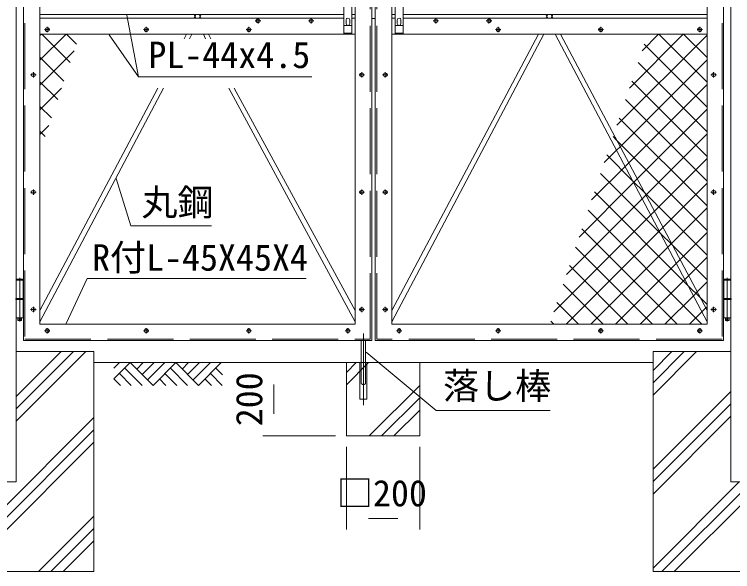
# Model space of a CAD drawing. Units: millimetres, scale not verified. Extents: x -6300 to 6300, y -4455 to 4455.
# Drawn here: x 1446 to 3405, y -967 to 553 of the extents above; entities that cross this region are included whole.
import ezdxf
from ezdxf.enums import TextEntityAlignment as Align

# ---------------------------------------------------------------- set-up
doc = ezdxf.new("R2010")
doc.units = ezdxf.units.MM
doc.header["$LTSCALE"] = 30
doc.linetypes.add('DASHED', pattern=[7.5, 6, -1.5])
doc.linetypes.add('USER1', pattern=[50.8, 31.75, -6.35, 6.35, -6.35])
for name, color, linetype, lineweight in [('0-2_D-STR3', 3, 'Continuous', 13), ('0-3_D-STR-DIM', 7, 'Continuous', 9), ('0-4_D-STR1', 1, 'Continuous', 18), ('0-5_D-STR4', 7, 'Continuous', 9), ('0-7_D-BMK', 2, 'USER1', 13), ('0-8_D-DCR-HCH', 7, 'Continuous', 9), ('0-9_D-STR-TXT', 7, 'Continuous', 9)]:
    doc.layers.add(name, color=color, linetype=linetype, lineweight=lineweight)
doc.styles.add('ＭＳ ゴシック', font='')
doc.styles.get('ＭＳ ゴシック').set_extended_font_data('MS Gothic')

msp = doc.modelspace()

# ---------------------------------------------------------------- linework, layer by layer
at = {"layer": '0-2_D-STR3'}
for p, q in [((2344.37, 597.41), (2344.37, 499.41)), ((2366.37, 597.41), (2366.37, 499.41)), ((2484.37, 597.41), (2484.37, 499.41)), ((2506.37, 597.41), (2506.37, 499.41)), ((1935.85, 543.41), (1940.54, 553.41)), ((1940.54, 543.41), (1935.85, 553.41)), ((1950.21, 543.41), (1954.89, 553.41)), ((1954.89, 543.41), (1950.21, 553.41)), ((2895.85, 543.41), (2900.54, 553.41)), ((2900.54, 543.41), (2895.85, 553.41)), ((2910.21, 543.41), (2914.89, 553.41)), ((2914.89, 543.41), (2910.21, 553.41)), ((2350.37, 528.41), (2350.37, 538.41)), ((2360.37, 528.41), (2360.37, 538.41)), ((2420.37, 541.91), (2430.37, 541.91)), ((2490.37, 528.41), (2490.37, 538.41)), ((2500.37, 528.41), (2500.37, 538.41)), ((1515.37, 495.46), (1519.32, 499.41)), ((1515.37, 428.11), (1586.67, 499.41)), ((1597.87, 421.77), (1520.23, 499.41)), ((1614.88, 472.11), (1587.58, 499.41)), ((1908.77, 487.1), (1915.3, 499.41)), ((1923.16, 487.1), (1929.66, 499.41)), ((1966.91, 487.1), (1961.15, 499.41)), ((1981.27, 487.1), (1975.5, 499.41)), ((2475.37, -254.21), (2875.3, 499.41)), ((2475.37, -284.86), (2889.66, 499.41)), ((3335.37, -284.86), (2921.09, 499.41)), ((3335.37, -254.21), (2935.44, 499.41)), ((3089.21, 250.8), (3335.37, 496.96)), ((3123.61, 352.55), (3270.47, 499.41)), ((3158.01, 454.3), (3203.11, 499.41)), ((3335.37, 368.06), (3204.03, 499.41)), ((3335.37, 435.42), (3271.38, 499.41)), ((3335.37, 300.71), (3164.01, 472.07)), ((1515.37, 360.76), (1608.84, 454.23)), ((1580.85, 371.44), (1515.37, 436.91)), ((3098.29, 192.53), (3335.37, 429.61)), ((3335.37, 233.36), (3147, 421.73)), ((1563.83, 321.1), (1515.37, 369.56)), ((3121.64, 148.53), (3335.37, 362.26)), ((3335.37, 166.01), (3129.98, 371.4)), ((1515.37, -254.21), (1837.38, 352.58)), ((1515.37, -284.86), (1852.09, 352.58)), ((1515.37, 293.41), (1574.44, 352.48)), ((2375.37, -284.86), (2031.08, 352.58)), ((2375.37, -254.21), (2045.5, 352.58)), ((3335.37, 98.66), (3112.96, 321.07)), ((1546.82, 270.77), (1515.37, 302.21)), ((3144.99, 104.53), (3335.37, 294.91)), ((3335.37, 31.3), (3095.95, 270.73)), ((1515.37, 226.06), (1540.04, 250.72)), ((1529.8, 220.43), (1515.37, 234.86)), ((3168.34, 60.53), (3335.37, 227.56)), ((3054.81, 149.05), (3088.41, 182.65)), ((3088.41, 182.65), (3098.29, 192.53)), ((3132.18, 99.79), (3061.91, 170.06)), ((3191.7, 16.53), (3335.37, 160.2)), ((3020.41, 47.29), (3111.69, 138.58)), ((3111.69, 138.58), (3121.64, 148.53)), ((3207.6, -42.98), (3044.89, 119.73)), ((3164.84, 67.13), (3132.18, 99.79)), ((3134.97, 94.51), (3144.99, 104.53)), ((2986.01, -54.46), (3134.97, 94.51)), ((3215.05, -27.47), (3335.37, 92.85)), ((3283.02, -185.75), (3027.88, 69.39)), ((3158.25, 50.44), (3168.34, 60.53)), ((3335.37, -103.4), (3164.84, 67.13)), ((2951.6, -156.21), (3158.25, 50.44)), ((3238.4, -71.48), (3335.37, 25.5)), ((2917.2, -257.96), (3181.53, 6.37)), ((3321.51, -291.59), (3010.86, 19.06)), ((3181.53, 6.37), (3191.7, 16.53)), ((2950.93, -291.59), (3204.81, -37.71)), ((3254.16, -291.59), (2993.84, -31.28)), ((3204.81, -37.71), (3215.05, -27.47)), ((3241, -76.38), (3207.6, -42.98)), ((3261.75, -115.48), (3335.37, -41.85)), ((3228.09, -81.78), (3238.4, -71.48)), ((3335.37, -170.75), (3241, -76.38)), ((3186.8, -291.59), (2976.83, -81.61)), ((3018.28, -291.59), (3228.09, -81.78)), ((3251.38, -125.85), (3261.75, -115.48)), ((3285.1, -159.48), (3335.37, -109.2)), ((3119.45, -291.59), (2959.81, -131.95)), ((3085.63, -291.59), (3251.38, -125.85)), ((1450.67, -171.59), (1470.07, -171.59)), ((1450.67, -171.59), (1450.67, -221.59)), ((1451.87, -168.59), (1450.87, -169.59)), ((1450.87, -169.59), (1450.87, -171.59)), ((1469.87, -169.59), (1450.87, -169.59)), ((1451.87, -168.59), (1468.87, -168.59)), ((1469.87, -169.59), (1468.87, -168.59)), ((1469.87, -169.59), (1469.87, -171.59)), ((1470.07, -171.59), (1470.07, -221.59)), ((3152.98, -291.59), (3274.66, -169.92)), ((3274.66, -169.92), (3285.1, -159.48)), ((3400.07, -171.59), (3380.67, -171.59)), ((3380.67, -171.59), (3380.67, -221.59)), ((3380.87, -169.59), (3381.87, -168.59)), ((3380.87, -169.59), (3380.87, -171.59)), ((3380.87, -169.59), (3399.87, -169.59)), ((3398.87, -168.59), (3381.87, -168.59)), ((3398.87, -168.59), (3399.87, -169.59)), ((3399.87, -169.59), (3399.87, -171.59)), ((3400.07, -171.59), (3400.07, -221.59)), ((3052.1, -291.59), (2942.79, -182.28)), ((3317.15, -219.89), (3283.02, -185.75)), ((3308.45, -203.48), (3335.37, -176.56)), ((3220.34, -291.59), (3297.94, -213.99)), ((3297.94, -213.99), (3308.45, -203.48)), ((1449.87, -221.59), (1470.87, -221.59)), ((1449.87, -221.59), (1449.87, -224.59)), ((1449.87, -224.59), (1470.87, -224.59)), ((1450.67, -224.59), (1450.67, -274.59)), ((1470.07, -224.59), (1470.07, -274.59)), ((1470.87, -221.59), (1470.87, -224.59)), ((2984.75, -291.59), (2925.77, -232.62)), ((3335.37, -238.1), (3317.15, -219.89)), ((3400.87, -221.59), (3379.87, -221.59)), ((3379.87, -221.59), (3379.87, -224.59)), ((3400.87, -224.59), (3379.87, -224.59)), ((3380.67, -224.59), (3380.67, -274.59)), ((3400.07, -224.59), (3400.07, -274.59)), ((3400.87, -221.59), (3400.87, -224.59)), ((3321.22, -258.06), (3331.8, -247.48)), ((3331.8, -247.48), (3335.37, -243.91)), ((3287.69, -291.59), (3321.22, -258.06)), ((1450.67, -274.59), (1470.07, -274.59)), ((1455.37, -274.59), (1455.37, -280.59)), ((1456.37, -281.59), (1464.37, -281.59)), ((1464.37, -281.59), (1465.37, -280.59)), ((1465.37, -274.59), (1465.37, -280.59)), ((2917.4, -291.59), (2908.76, -282.95)), ((3400.07, -274.59), (3380.67, -274.59)), ((3385.37, -274.59), (3385.37, -280.59)), ((3386.37, -281.59), (3385.37, -280.59)), ((3394.37, -281.59), (3386.37, -281.59)), ((3395.37, -274.59), (3395.37, -280.59)), ((2391.87, -396.59), (2391.87, -336.59)), ((2403.87, -396.59), (2403.87, -336.59)), ((2388.32, -496.59), (2388.32, -396.59)), ((2407.42, -496.59), (2407.42, -396.59)), ((2388.32, -496.59), (2407.42, -496.59))]:
    msp.add_line(p, q, dxfattribs=at)
at = {"layer": '0-2_D-STR3', "linetype": 'DASHED'}
for p, q in [((2344.37, 523.41), (2366.37, 523.41)), ((2484.37, 523.41), (2506.37, 523.41)), ((2366.37, 502.41), (2344.37, 502.41)), ((2506.37, 502.41), (2484.37, 502.41)), ((2391.87, -451.47), (2391.87, -396.59)), ((2403.87, -451.46), (2403.87, -396.59)), ((2399.37, -455.96), (2396.37, -455.96))]:
    msp.add_line(p, q, dxfattribs=at)
at = {"layer": '0-2_D-STR3'}
for points in [[(3335.37, -36.05), (3088.68, 210.64), (3078.93, 220.4)], [(1456.37, -281.59), (1455.37, -280.59), (1465.37, -280.59)], [(3394.37, -281.59), (3395.37, -280.59), (3385.37, -280.59)]]:
    msp.add_lwpolyline(points, dxfattribs=at)
for centre, radius in [((2110.37, 535.91), 5.25), ((2255.37, 535.91), 5.25), ((2595.37, 535.91), 5.25), ((2740.37, 535.91), 5.25), ((1535.37, 511.91), 5.25), ((1805.37, 511.91), 5.25), ((2085.37, 511.91), 5.25), ((2765.37, 511.91), 5.25), ((3045.37, 511.91), 5.25), ((3315.37, 511.91), 5.25), ((1497.37, 388.41), 5.25), ((2393.37, 388.41), 5.25), ((2457.37, 388.41), 5.25), ((3353.37, 388.41), 5.25), ((1497.37, 68.41), 5.25), ((2393.37, 68.41), 5.25), ((2457.37, 68.41), 5.25), ((3353.37, 68.41), 5.25), ((1497.37, -251.59), 5.25), ((2393.37, -251.59), 5.25), ((2457.37, -251.59), 5.25), ((3353.37, -251.59), 5.25), ((1460.37, -276.59), 2), ((3390.37, -276.59), 2), ((1535.37, -309.59), 5.25), ((1805.37, -309.59), 5.25), ((2085.37, -309.59), 5.25), ((2355.37, -309.59), 5.25), ((2495.37, -309.59), 5.25), ((2765.37, -309.59), 5.25), ((3045.37, -309.59), 5.25), ((3315.37, -309.59), 5.25)]:
    msp.add_circle(centre, radius, dxfattribs=at)
for centre, start, end in [((2355.37, 538.41), 359.99999, 179.99965), ((2495.37, 538.41), 0.00035, 180.00001), ((2355.37, 528.41), 179.99999, 359.99998), ((2495.37, 528.41), 180.00002, 0.00001)]:
    msp.add_arc(centre, 5, start, end, dxfattribs=at)
at = {"layer": '0-2_D-STR3', "linetype": 'DASHED'}
for centre, start, end in [((2396.37, -451.46), 179.99999, 270.00049), ((2399.37, -451.46), 269.99951, 0.00001)]:
    msp.add_arc(centre, 4.5, start, end, dxfattribs=at)
at = {"layer": '0-3_D-STR-DIM'}
for p, q in [((2321.64, -396.59), (2123.69, -396.59)), ((2153.69, -456.59), (2153.69, -536.59)), ((2321.64, -596.59), (2123.69, -596.59)), ((2351.64, -626.59), (2351.64, -851.87)), ((2551.64, -626.59), (2551.64, -851.87)), ((2411.64, -821.87), (2491.64, -821.87))]:
    msp.add_line(p, q, dxfattribs=at)
for points in [[(1983.62, -22.98), (1763.13, -22.98), (1723.11, 105.37)], [(2241.57, -167.47), (1644.28, -167.47), (1587.28, -289.78)], [(2907.42, -526.75), (2596.57, -526.75), (2405.41, -367.87)]]:
    msp.add_lwpolyline(points, dxfattribs=at)
at = {"layer": '0-4_D-STR1'}
for p, q in [((1450.37, 2648.41), (1450.37, -721.59)), ((3400.37, 2648.41), (3400.37, -721.59)), ((1515.37, 1388.41), (1515.37, -291.59)), ((2375.37, -291.59), (2375.37, 1388.41)), ((2475.37, -291.59), (2475.37, 1388.41)), ((3335.37, 1388.41), (3335.37, -291.59)), ((1515.37, 553.41), (2344.37, 553.41)), ((2366.37, 553.41), (2375.37, 553.41)), ((2484.37, 553.41), (2475.37, 553.41)), ((3335.37, 553.41), (2506.37, 553.41)), ((1515.37, 543.41), (2344.37, 543.41)), ((2366.37, 543.41), (2375.37, 543.41)), ((2484.37, 543.41), (2475.37, 543.41)), ((3335.37, 543.41), (2506.37, 543.41)), ((1515.37, 499.41), (2375.37, 499.41)), ((3335.37, 499.41), (2475.37, 499.41)), ((1515.37, -291.59), (2375.37, -291.59)), ((2375.37, -291.59), (1515.37, -291.59)), ((3335.37, -291.59), (2475.37, -291.59)), ((2475.37, -291.59), (3335.37, -291.59)), ((1450.37, -721.59), (1375.37, -721.59)), ((3400.37, -721.59), (3475.37, -721.59))]:
    msp.add_line(p, q, dxfattribs=at)
at = {"layer": '0-4_D-STR1', "linetype": 'DASHED'}
for p, q in [((2434.37, -332.59), (2434.37, 1429.41)), ((2416.37, -332.59), (2416.37, 1328.41)), ((1474.37, -332.59), (2416.37, -332.59)), ((3376.37, -332.59), (2434.37, -332.59))]:
    msp.add_line(p, q, dxfattribs=at)
at = {"layer": '0-4_D-STR1'}
msp.add_lwpolyline([(1470.37, 1433.41), (1470.37, -336.59), (2420.37, -336.59), (2420.37, 1328.41)], dxfattribs=at)
msp.add_lwpolyline([(3380.37, 1433.41), (3380.37, -336.59), (2430.37, -336.59), (2430.37, 1433.41)], close=True, dxfattribs=at)
at = {"layer": '0-4_D-STR1', "linetype": 'DASHED'}
for points in [[(2416.37, 1429.41), (1474.37, 1429.41), (1474.37, -332.59)], [(2434.37, 1429.41), (3376.37, 1429.41), (3376.37, -332.59)]]:
    msp.add_lwpolyline(points, dxfattribs=at)
at = {"layer": '0-5_D-STR4'}
for p, q in [((1450.37, -366.59), (1662.87, -366.59)), ((1662.87, -366.59), (1662.87, -966.59)), ((3187.87, -366.59), (3187.87, -966.59)), ((3400.37, -366.59), (3187.87, -366.59)), ((3187.87, -396.59), (1662.87, -396.59)), ((1717.42, -411.44), (1732.27, -396.59)), ((1717.42, -441.14), (1761.97, -396.59)), ((1747.12, -411.44), (1794.3, -458.62)), ((1761.97, -396.59), (1824, -458.62)), ((1796.94, -396.59), (1779.45, -414.08)), ((1826.64, -396.59), (1794.3, -428.93)), ((1856.34, -396.59), (1809.15, -443.78)), ((1886.03, -396.59), (1824, -458.62)), ((1871.19, -411.44), (1918.37, -458.62)), ((1886.03, -396.59), (1948.07, -458.62)), ((1921.01, -396.59), (1903.52, -414.08)), ((1950.71, -396.59), (1918.37, -428.93)), ((1980.41, -396.59), (1933.22, -443.78)), ((2010.1, -396.59), (1948.07, -458.62)), ((2013.6, -429.78), (1995.25, -411.44)), ((2351.64, -396.59), (2351.64, -596.59)), ((2551.64, -396.59), (2551.64, -596.59)), ((1732.27, -426.29), (1764.6, -458.63)), ((1856.34, -426.29), (1888.67, -458.62)), ((2012.74, -458.62), (1980.4, -426.29)), ((1717.42, -441.14), (1734.9, -458.62)), ((1841.49, -441.14), (1858.97, -458.62)), ((1983.04, -458.62), (1965.56, -441.14)), ((2551.64, -596.59), (2351.64, -596.59)), ((3687.87, -966.59), (3187.87, -966.59))]:
    msp.add_line(p, q, dxfattribs=at)
msp.add_lwpolyline([(1162.87, -366.59), (1162.87, -966.59), (1662.87, -966.59)], dxfattribs=at)
at = {"layer": '0-7_D-BMK'}
for p, q in [((2102.93, 535.91), (2117.81, 535.91)), ((2110.37, 528.47), (2110.37, 543.35)), ((2247.93, 535.91), (2262.81, 535.91)), ((2255.37, 528.47), (2255.37, 543.35)), ((2602.81, 535.91), (2587.93, 535.91)), ((2595.37, 528.47), (2595.37, 543.35)), ((2747.81, 535.91), (2732.93, 535.91)), ((2740.37, 528.47), (2740.37, 543.35)), ((1527.93, 511.91), (1542.81, 511.91)), ((1535.37, 504.47), (1535.37, 519.35)), ((1797.93, 511.91), (1812.81, 511.91)), ((1805.37, 504.47), (1805.37, 519.35)), ((2077.93, 511.91), (2092.81, 511.91)), ((2085.37, 504.47), (2085.37, 519.35)), ((2772.81, 511.91), (2757.93, 511.91)), ((2765.37, 504.47), (2765.37, 519.35)), ((3052.81, 511.91), (3037.93, 511.91)), ((3045.37, 504.47), (3045.37, 519.35)), ((3322.81, 511.91), (3307.93, 511.91)), ((3315.37, 504.47), (3315.37, 519.35)), ((1497.37, 395.85), (1497.37, 380.97)), ((2393.37, 395.85), (2393.37, 380.97)), ((2457.37, 395.85), (2457.37, 380.97)), ((3353.37, 395.85), (3353.37, 380.97)), ((1489.93, 388.41), (1504.81, 388.41)), ((2385.93, 388.41), (2400.81, 388.41)), ((2464.81, 388.41), (2449.93, 388.41)), ((3360.81, 388.41), (3345.93, 388.41)), ((1489.93, 68.41), (1504.81, 68.41)), ((1497.37, 75.85), (1497.37, 60.97)), ((2385.93, 68.41), (2400.81, 68.41)), ((2393.37, 75.85), (2393.37, 60.97)), ((2464.81, 68.41), (2449.93, 68.41)), ((2457.37, 75.85), (2457.37, 60.97)), ((3360.81, 68.41), (3345.93, 68.41)), ((3353.37, 75.85), (3353.37, 60.97)), ((1460.37, -165.19), (1460.37, -284.35)), ((3390.37, -165.19), (3390.37, -284.35)), ((1489.93, -251.59), (1504.81, -251.59)), ((1497.37, -244.15), (1497.37, -259.03)), ((2385.93, -251.59), (2400.81, -251.59)), ((2393.37, -244.15), (2393.37, -259.03)), ((2464.81, -251.59), (2449.93, -251.59)), ((2457.37, -244.15), (2457.37, -259.03)), ((3360.81, -251.59), (3345.93, -251.59)), ((3353.37, -244.15), (3353.37, -259.03)), ((1527.93, -309.59), (1542.81, -309.59)), ((1535.37, -302.15), (1535.37, -317.03)), ((1797.93, -309.59), (1812.81, -309.59)), ((1805.37, -302.15), (1805.37, -317.03)), ((2077.93, -309.59), (2092.81, -309.59)), ((2085.37, -302.15), (2085.37, -317.03)), ((2347.93, -309.59), (2362.81, -309.59)), ((2355.37, -302.15), (2355.37, -317.03)), ((2502.81, -309.59), (2487.93, -309.59)), ((2495.37, -302.15), (2495.37, -317.03)), ((2772.81, -309.59), (2757.93, -309.59)), ((2765.37, -302.15), (2765.37, -317.03)), ((3052.81, -309.59), (3037.93, -309.59)), ((3045.37, -302.15), (3045.37, -317.03)), ((3322.81, -309.59), (3307.93, -309.59)), ((3315.37, -302.15), (3315.37, -317.03)), ((2397.87, -512.22), (2397.87, -317.16))]:
    msp.add_line(p, q, dxfattribs=at)
at = {"layer": '0-8_D-DCR-HCH'}
for p, q in [((1450.37, -556.51), (1640.29, -366.59)), ((1450.37, -522.84), (1606.62, -366.59)), ((1450.37, -489.16), (1572.94, -366.59)), ((3187.87, -485.46), (3306.74, -366.59)), ((3187.87, -451.78), (3273.06, -366.59)), ((3187.87, -418.11), (3239.39, -366.59)), ((2351.64, -456.77), (2411.82, -396.59)), ((2351.64, -423.1), (2378.14, -396.59)), ((2413.88, -596.59), (2551.64, -458.83)), ((3187.87, -687.52), (3400.37, -475.02)), ((2447.55, -596.59), (2551.64, -492.5)), ((3187.87, -721.19), (3400.37, -508.69)), ((2481.23, -596.59), (2551.64, -526.18)), ((3245.56, -966.59), (3687.87, -524.28)), ((1242.35, -966.59), (1662.87, -546.07)), ((3187.87, -754.87), (3400.37, -542.37)), ((1276.03, -966.59), (1662.87, -579.75)), ((1309.7, -966.59), (1662.87, -613.42)), ((3187.87, -956.92), (3423.2, -721.59)), ((3211.88, -966.59), (3456.88, -721.59)), ((1511.76, -966.59), (1662.87, -815.48)), ((1545.43, -966.59), (1662.87, -849.15)), ((1579.11, -966.59), (1662.87, -882.83))]:
    msp.add_line(p, q, dxfattribs=at)
at = {"layer": '0-9_D-STR-TXT'}
msp.add_line((1784.19, 383), (1752.39, 551.44), dxfattribs=at)
msp.add_lwpolyline([(2256.72, 383), (1784.19, 383), (1704.22, 497.77)], dxfattribs=at)

# ---------------------------------------------------------------- texts
at = {"layer": '0-3_D-STR-DIM', "style": 'ＭＳ ゴシック'}
for s, p in [('PL-44x4.5', (1811.13, 385.38)), ('丸鋼', (1792.3, -17.05)), ('R付L-45X45X4', (1657.45, -167.35)), ('落し棒', (2614.99, -517.65)), ('□200', (2325.42, -810.23))]:
    msp.add_text(s, height=72.14, dxfattribs=at).set_placement(p, align=Align.BOTTOM_LEFT)
msp.add_text('200', height=72.14, rotation=90, dxfattribs=at).set_placement((2143.56, -570.09), align=Align.BOTTOM_LEFT)

doc.saveas('drawing.dxf')
